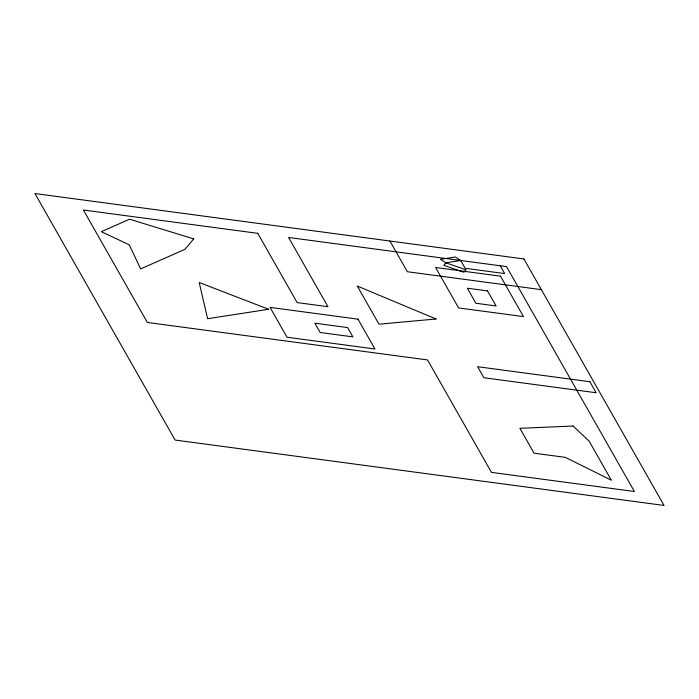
<?xml version="1.0" encoding="UTF-8"?>
<svg xmlns="http://www.w3.org/2000/svg" width="699" height="699" viewBox="0 0 699 699"><rect width="100%" height="100%" fill="white"/><g stroke="black" fill="none" stroke-linecap="round" stroke-linejoin="round"><path stroke-width="1.05" d="M460.737 260.5L445.875 262.807L440.405 259.312L455.276 257.005L460.737 260.5L465.158 268.285L504.652 273.571L500.231 265.786M541.358 289.657L407.368 271.736L389.902 241.024M445.875 262.807L443.813 265.305L463.961 272.295L466.023 269.805L445.875 262.807M193.745 238.892L184.824 249.386L140.639 268.905L129.28 244.833L101.346 231.684L129.577 219.215L193.745 238.892M268.599 309.273L207.62 318.735L199.198 282.492L268.599 309.273M436.045 318.997L378.972 324.187L357.285 286.048L436.045 318.997M573.11 426.041L519.89 428.312L534.027 453.179L565.342 457.364L611.363 480.222L589.231 441.305L573.11 426.041M523.901 258.953L34.95 193.544L175.1 440.047L664.05 505.456L523.901 258.953M257.774 233.344L83.408 210.015L147.34 322.457L427.543 359.941L491.476 472.384L634.395 491.502L506.539 266.616L288.573 237.459L327.945 306.704L297.145 302.588L257.774 233.344M500.484 276.166L435.608 267.49L458.596 307.927L523.481 316.603L500.484 276.166M487.535 290.906L467.316 288.198L475.87 303.244L496.08 305.952L487.535 290.906M357.975 319.155L270.059 307.394L287.027 337.233L374.944 348.993L357.975 319.155M347.569 327.578L314.856 323.2L320.142 332.497L352.855 336.874L347.569 327.578M589.895 381.724L477.6 366.704L483.865 377.731L596.16 392.751L589.895 381.724"/></g></svg>
